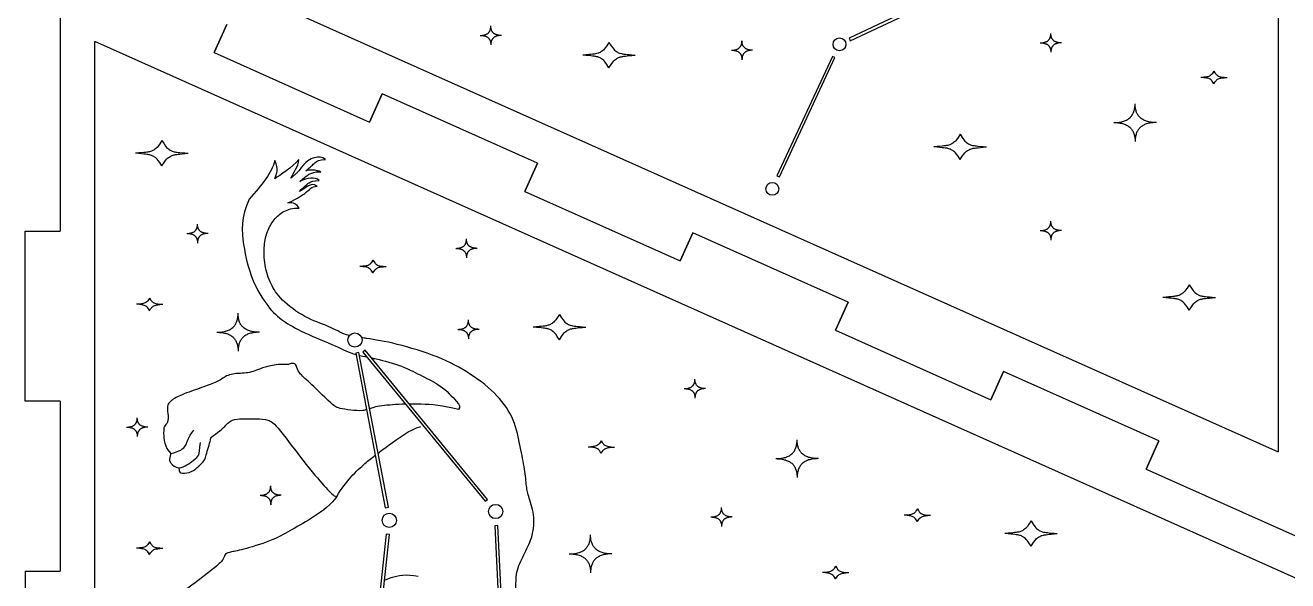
# Model space of a CAD drawing. Header units: millimetres. Extents: x -37.1 to 17.5, y -29.9 to 15.1.
# Drawn here: x -36.34 to -21.5, y -1.7 to 4.84 of the extents above; entities that cross this region are included whole.
import ezdxf

# ---------------------------------------------------------------- set-up
doc = ezdxf.new("R2010")
doc.units = ezdxf.units.MM
doc.header["$MEASUREMENT"] = 0
doc.layers.add('Layer 01', color=12, linetype='Continuous', true_color=0xc80000)
doc.layers.add('Layer 03', color=5, linetype='Continuous', true_color=0x0000ff)

msp = doc.modelspace()

# ---------------------------------------------------------------- linework, layer by layer
at = {"layer": 'Layer 01', "linetype": 'Continuous', "lineweight": 25}
for p, q in [((-21.613, 14.278), (-21.613, -0.179)), ((-36.265, 6.374), (-21.613, -0.179)), ((-35.925, 5.375), (-35.925, 2.418)), ((-33.969, 4.849), (-34.117, 4.518)), ((-34.117, 4.518), (-33.969, 4.849)), ((-20.867, -1.906), (-35.52, 4.647)), ((-35.52, -9.811), (-35.52, 4.647)), ((-34.117, 4.518), (-32.292, 3.701)), ((-34.117, 4.518), (-32.292, 3.701)), ((-32.292, 3.701), (-32.144, 4.032)), ((-32.144, 4.032), (-32.292, 3.701)), ((-30.318, 3.216), (-32.144, 4.032)), ((-30.318, 3.216), (-32.144, 4.032)), ((-30.318, 3.216), (-30.466, 2.885)), ((-30.466, 2.885), (-30.318, 3.216)), ((-30.466, 2.885), (-28.64, 2.068)), ((-30.466, 2.885), (-28.64, 2.068)), ((-36.337, 2.418), (-35.925, 2.418)), ((-36.337, 0.418), (-36.337, 2.418)), ((-28.64, 2.068), (-28.492, 2.399)), ((-28.492, 2.399), (-28.64, 2.068)), ((-26.666, 1.583), (-28.492, 2.399)), ((-26.666, 1.583), (-28.492, 2.399)), ((-26.666, 1.583), (-26.814, 1.252)), ((-26.814, 1.252), (-26.666, 1.583)), ((-26.814, 1.252), (-24.989, 0.435)), ((-26.814, 1.252), (-24.989, 0.435)), ((-24.989, 0.435), (-24.841, 0.766)), ((-24.841, 0.766), (-24.989, 0.435)), ((-23.015, -0.05), (-24.841, 0.766)), ((-23.015, -0.05), (-24.841, 0.766)), ((-35.925, 0.418), (-36.337, 0.418)), ((-35.925, 0.418), (-35.925, -1.582)), ((-23.015, -0.05), (-23.163, -0.381)), ((-23.163, -0.381), (-23.015, -0.05)), ((-23.163, -0.381), (-21.337, -1.198)), ((-23.163, -0.381), (-21.337, -1.198)), ((-36.337, -1.582), (-35.925, -1.582)), ((-36.337, -1.582), (-36.337, -3.582))]:
    msp.add_line(p, q, dxfattribs=at)
at = {"layer": 'Layer 01'}
for points in [[(-26.641, 4.656), (-25.833, 5.038), (-25.848, 5.068), (-26.655, 4.687)], [(-27.473, 3.056), (-26.821, 4.459), (-26.852, 4.473), (-27.504, 3.07)], [(-32.453, 0.981), (-32.106, -0.837), (-32.069, -0.83), (-32.416, 0.988)], [(-32.37, 0.993), (-30.932, -0.761), (-30.903, -0.738), (-32.341, 1.017)], [(-32.095, -1.147), (-32.5, -4.917), (-32.463, -4.921), (-32.058, -1.15)], [(-30.82, -1.048), (-30.676, -4.003), (-30.639, -4.001), (-30.783, -1.046)]]:
    msp.add_lwpolyline(points, close=True, dxfattribs=at)
for centre, radius in [((-26.768, 4.615), 0.0758), ((-27.558, 2.915), 0.0758), ((-32.463, 1.136), 0.0838), ((-30.809, -0.881), 0.0838), ((-32.059, -0.985), 0.0838)]:
    msp.add_circle(centre, radius, dxfattribs=at)
for points, degree in [([(-30.991, 4.72), (-30.866, 4.72), (-30.866, 4.832)], 2), ([(-30.741, 4.72), (-30.866, 4.72), (-30.866, 4.832)], 2), ([(-30.991, 4.72), (-30.866, 4.72), (-30.866, 4.609)], 2), ([(-30.741, 4.72), (-30.866, 4.72), (-30.866, 4.609)], 2), ([(-29.477, 4.638), (-29.517, 4.575), (-29.543, 4.544), (-29.585, 4.519), (-29.611, 4.507), (-29.673, 4.498), (-29.786, 4.489)], 3), ([(-29.477, 4.638), (-29.437, 4.575), (-29.411, 4.544), (-29.369, 4.519), (-29.343, 4.507), (-29.281, 4.498), (-29.168, 4.489)], 3), ([(-28.039, 4.546), (-27.914, 4.546), (-27.914, 4.657)], 2), ([(-27.789, 4.546), (-27.914, 4.546), (-27.914, 4.657)], 2), ([(-24.409, 4.633), (-24.284, 4.633), (-24.284, 4.744)], 2), ([(-24.409, 4.633), (-24.284, 4.633), (-24.284, 4.522)], 2), ([(-24.159, 4.633), (-24.284, 4.633), (-24.284, 4.744)], 2), ([(-24.159, 4.633), (-24.284, 4.633), (-24.284, 4.522)], 2), ([(-29.477, 4.34), (-29.517, 4.403), (-29.543, 4.433), (-29.585, 4.458), (-29.611, 4.47), (-29.673, 4.479), (-29.786, 4.489)], 3), ([(-29.477, 4.34), (-29.437, 4.403), (-29.411, 4.433), (-29.369, 4.458), (-29.343, 4.47), (-29.281, 4.479), (-29.168, 4.489)], 3), ([(-28.039, 4.546), (-27.914, 4.546), (-27.914, 4.434)], 2), ([(-27.789, 4.546), (-27.914, 4.546), (-27.914, 4.434)], 2), ([(-22.368, 4.3), (-22.388, 4.269), (-22.401, 4.253), (-22.422, 4.241), (-22.435, 4.235), (-22.466, 4.23), (-22.523, 4.226)], 3), ([(-22.368, 4.151), (-22.388, 4.183), (-22.401, 4.198), (-22.422, 4.21), (-22.435, 4.217), (-22.466, 4.221), (-22.523, 4.226)], 3), ([(-22.368, 4.3), (-22.348, 4.269), (-22.336, 4.253), (-22.314, 4.241), (-22.301, 4.235), (-22.27, 4.23), (-22.214, 4.226)], 3), ([(-22.368, 4.151), (-22.348, 4.183), (-22.336, 4.198), (-22.314, 4.21), (-22.301, 4.217), (-22.27, 4.221), (-22.214, 4.226)], 3), ([(-23.544, 3.695), (-23.294, 3.695), (-23.294, 3.917)], 2), ([(-23.044, 3.695), (-23.294, 3.695), (-23.294, 3.917)], 2), ([(-23.544, 3.695), (-23.294, 3.695), (-23.294, 3.472)], 2), ([(-23.044, 3.695), (-23.294, 3.695), (-23.294, 3.472)], 2), ([(-34.732, 3.483), (-34.772, 3.42), (-34.797, 3.389), (-34.84, 3.364), (-34.866, 3.352), (-34.928, 3.343), (-35.041, 3.334)], 3), ([(-34.732, 3.483), (-34.692, 3.42), (-34.666, 3.389), (-34.624, 3.364), (-34.598, 3.352), (-34.536, 3.343), (-34.423, 3.334)], 3), ([(-25.35, 3.557), (-25.39, 3.494), (-25.416, 3.464), (-25.458, 3.439), (-25.484, 3.427), (-25.546, 3.418), (-25.659, 3.408)], 3), ([(-25.35, 3.557), (-25.31, 3.494), (-25.285, 3.464), (-25.242, 3.439), (-25.216, 3.427), (-25.154, 3.418), (-25.041, 3.408)], 3), ([(-34.732, 3.185), (-34.772, 3.248), (-34.797, 3.278), (-34.84, 3.303), (-34.866, 3.315), (-34.928, 3.324), (-35.041, 3.334)], 3), ([(-34.732, 3.185), (-34.692, 3.248), (-34.666, 3.278), (-34.624, 3.303), (-34.598, 3.315), (-34.536, 3.324), (-34.423, 3.334)], 3), ([(-25.35, 3.259), (-25.39, 3.322), (-25.416, 3.353), (-25.458, 3.378), (-25.484, 3.39), (-25.546, 3.399), (-25.659, 3.408)], 3), ([(-25.35, 3.259), (-25.31, 3.322), (-25.285, 3.353), (-25.242, 3.378), (-25.216, 3.39), (-25.154, 3.399), (-25.041, 3.408)], 3), ([(-24.409, 2.425), (-24.284, 2.425), (-24.284, 2.536)], 2), ([(-24.159, 2.425), (-24.284, 2.425), (-24.284, 2.536)], 2), ([(-34.438, 2.39), (-34.313, 2.39), (-34.313, 2.501)], 2), ([(-34.438, 2.39), (-34.313, 2.39), (-34.313, 2.278)], 2), ([(-34.188, 2.39), (-34.313, 2.39), (-34.313, 2.501)], 2), ([(-34.188, 2.39), (-34.313, 2.39), (-34.313, 2.278)], 2), ([(-24.409, 2.425), (-24.284, 2.425), (-24.284, 2.313)], 2), ([(-24.159, 2.425), (-24.284, 2.425), (-24.284, 2.313)], 2), ([(-31.277, 2.215), (-31.152, 2.215), (-31.152, 2.327)], 2), ([(-31.027, 2.215), (-31.152, 2.215), (-31.152, 2.327)], 2), ([(-31.277, 2.215), (-31.152, 2.215), (-31.152, 2.104)], 2), ([(-31.027, 2.215), (-31.152, 2.215), (-31.152, 2.104)], 2), ([(-32.251, 2.076), (-32.271, 2.044), (-32.284, 2.029), (-32.305, 2.017), (-32.318, 2.01), (-32.349, 2.006), (-32.406, 2.001)], 3), ([(-32.251, 1.927), (-32.271, 1.958), (-32.284, 1.974), (-32.305, 1.986), (-32.318, 1.992), (-32.349, 1.997), (-32.406, 2.001)], 3), ([(-32.251, 2.076), (-32.231, 2.044), (-32.218, 2.029), (-32.197, 2.017), (-32.184, 2.01), (-32.153, 2.006), (-32.097, 2.001)], 3), ([(-32.251, 1.927), (-32.231, 1.958), (-32.218, 1.974), (-32.197, 1.986), (-32.184, 1.992), (-32.153, 1.997), (-32.097, 2.001)], 3), ([(-22.658, 1.786), (-22.698, 1.723), (-22.724, 1.693), (-22.766, 1.668), (-22.792, 1.655), (-22.854, 1.646), (-22.967, 1.637)], 3), ([(-22.658, 1.786), (-22.618, 1.723), (-22.592, 1.693), (-22.55, 1.668), (-22.524, 1.655), (-22.462, 1.646), (-22.349, 1.637)], 3), ([(-22.658, 1.488), (-22.698, 1.551), (-22.724, 1.582), (-22.766, 1.607), (-22.792, 1.619), (-22.854, 1.628), (-22.967, 1.637)], 3), ([(-22.658, 1.488), (-22.618, 1.551), (-22.592, 1.582), (-22.55, 1.607), (-22.524, 1.619), (-22.462, 1.628), (-22.349, 1.637)], 3), ([(-34.877, 1.631), (-34.897, 1.599), (-34.91, 1.584), (-34.931, 1.572), (-34.944, 1.566), (-34.975, 1.561), (-35.031, 1.557)], 3), ([(-34.877, 1.482), (-34.897, 1.514), (-34.91, 1.529), (-34.931, 1.541), (-34.944, 1.547), (-34.975, 1.552), (-35.031, 1.557)], 3), ([(-34.877, 1.631), (-34.857, 1.599), (-34.844, 1.584), (-34.823, 1.572), (-34.81, 1.566), (-34.779, 1.561), (-34.722, 1.557)], 3), ([(-34.877, 1.482), (-34.857, 1.514), (-34.844, 1.529), (-34.823, 1.541), (-34.81, 1.547), (-34.779, 1.552), (-34.722, 1.557)], 3), ([(-34.086, 1.228), (-33.836, 1.228), (-33.836, 1.451)], 2), ([(-33.586, 1.228), (-33.836, 1.228), (-33.836, 1.451)], 2), ([(-31.254, 1.262), (-31.129, 1.262), (-31.129, 1.374)], 2), ([(-31.004, 1.262), (-31.129, 1.262), (-31.129, 1.374)], 2), ([(-30.06, 1.437), (-30.1, 1.374), (-30.126, 1.344), (-30.168, 1.319), (-30.194, 1.307), (-30.256, 1.298), (-30.369, 1.289)], 3), ([(-30.06, 1.437), (-30.02, 1.374), (-29.995, 1.344), (-29.952, 1.319), (-29.926, 1.307), (-29.864, 1.298), (-29.751, 1.289)], 3), ([(-34.086, 1.228), (-33.836, 1.228), (-33.836, 1.006)], 2), ([(-33.586, 1.228), (-33.836, 1.228), (-33.836, 1.006)], 2), ([(-31.254, 1.262), (-31.129, 1.262), (-31.129, 1.151)], 2), ([(-31.004, 1.262), (-31.129, 1.262), (-31.129, 1.151)], 2), ([(-30.06, 1.14), (-30.1, 1.203), (-30.126, 1.233), (-30.168, 1.258), (-30.194, 1.27), (-30.256, 1.279), (-30.369, 1.289)], 3), ([(-30.06, 1.14), (-30.02, 1.203), (-29.995, 1.233), (-29.952, 1.258), (-29.926, 1.27), (-29.864, 1.279), (-29.751, 1.289)], 3), ([(-28.592, 0.565), (-28.467, 0.565), (-28.467, 0.676)], 2), ([(-28.342, 0.565), (-28.467, 0.565), (-28.467, 0.676)], 2), ([(-28.592, 0.565), (-28.467, 0.565), (-28.467, 0.454)], 2), ([(-28.342, 0.565), (-28.467, 0.565), (-28.467, 0.454)], 2), ([(-35.146, 0.112), (-35.021, 0.112), (-35.021, 0.223)], 2), ([(-34.896, 0.112), (-35.021, 0.112), (-35.021, 0.223)], 2), ([(-35.146, 0.112), (-35.021, 0.112), (-35.021, 0.001)], 2), ([(-34.896, 0.112), (-35.021, 0.112), (-35.021, 0.001)], 2), ([(-29.569, -0.048), (-29.589, -0.079), (-29.601, -0.094), (-29.622, -0.107), (-29.636, -0.113), (-29.667, -0.117), (-29.723, -0.122)], 3), ([(-29.569, -0.196), (-29.589, -0.165), (-29.601, -0.15), (-29.622, -0.137), (-29.636, -0.131), (-29.667, -0.127), (-29.723, -0.122)], 3), ([(-29.569, -0.048), (-29.549, -0.079), (-29.536, -0.094), (-29.515, -0.107), (-29.502, -0.113), (-29.471, -0.117), (-29.414, -0.122)], 3), ([(-29.569, -0.196), (-29.549, -0.165), (-29.536, -0.15), (-29.515, -0.137), (-29.502, -0.131), (-29.471, -0.127), (-29.414, -0.122)], 3), ([(-27.516, -0.259), (-27.266, -0.259), (-27.266, -0.036)], 2), ([(-27.016, -0.259), (-27.266, -0.259), (-27.266, -0.036)], 2), ([(-27.516, -0.259), (-27.266, -0.259), (-27.266, -0.481)], 2), ([(-27.016, -0.259), (-27.266, -0.259), (-27.266, -0.481)], 2), ([(-33.578, -0.69), (-33.453, -0.69), (-33.453, -0.579)], 2), ([(-33.328, -0.69), (-33.453, -0.69), (-33.453, -0.579)], 2), ([(-33.578, -0.69), (-33.453, -0.69), (-33.453, -0.801)], 2), ([(-33.328, -0.69), (-33.453, -0.69), (-33.453, -0.801)], 2), ([(-28.279, -0.945), (-28.154, -0.945), (-28.154, -0.834)], 2), ([(-28.029, -0.945), (-28.154, -0.945), (-28.154, -0.834)], 2), ([(-25.853, -0.851), (-25.873, -0.882), (-25.886, -0.898), (-25.907, -0.91), (-25.92, -0.916), (-25.951, -0.921), (-26.007, -0.925)], 3), ([(-25.853, -0.851), (-25.833, -0.882), (-25.82, -0.898), (-25.799, -0.91), (-25.786, -0.916), (-25.755, -0.921), (-25.698, -0.925)], 3), ([(-28.279, -0.945), (-28.154, -0.945), (-28.154, -1.057)], 2), ([(-28.029, -0.945), (-28.154, -0.945), (-28.154, -1.057)], 2), ([(-25.853, -1), (-25.873, -0.968), (-25.886, -0.953), (-25.907, -0.941), (-25.92, -0.934), (-25.951, -0.93), (-26.007, -0.925)], 3), ([(-25.853, -1), (-25.833, -0.968), (-25.82, -0.953), (-25.799, -0.941), (-25.786, -0.934), (-25.755, -0.93), (-25.698, -0.925)], 3), ([(-24.517, -0.991), (-24.557, -1.054), (-24.583, -1.085), (-24.625, -1.11), (-24.651, -1.122), (-24.713, -1.131), (-24.826, -1.14)], 3), ([(-24.517, -0.991), (-24.477, -1.054), (-24.452, -1.085), (-24.409, -1.11), (-24.383, -1.122), (-24.321, -1.131), (-24.208, -1.14)], 3), ([(-29.944, -1.379), (-29.694, -1.379), (-29.694, -1.156)], 2), ([(-29.444, -1.379), (-29.694, -1.379), (-29.694, -1.156)], 2), ([(-24.517, -1.289), (-24.557, -1.226), (-24.583, -1.196), (-24.625, -1.171), (-24.651, -1.158), (-24.713, -1.15), (-24.826, -1.14)], 3), ([(-24.517, -1.289), (-24.477, -1.226), (-24.452, -1.196), (-24.409, -1.171), (-24.383, -1.158), (-24.321, -1.15), (-24.208, -1.14)], 3), ([(-34.877, -1.238), (-34.897, -1.27), (-34.91, -1.285), (-34.931, -1.297), (-34.944, -1.304), (-34.975, -1.308), (-35.031, -1.313)], 3), ([(-34.877, -1.387), (-34.897, -1.356), (-34.91, -1.34), (-34.931, -1.328), (-34.944, -1.322), (-34.975, -1.317), (-35.031, -1.313)], 3), ([(-34.877, -1.238), (-34.857, -1.27), (-34.844, -1.285), (-34.823, -1.297), (-34.81, -1.304), (-34.779, -1.308), (-34.722, -1.313)], 3), ([(-34.877, -1.387), (-34.857, -1.356), (-34.844, -1.34), (-34.823, -1.328), (-34.81, -1.322), (-34.779, -1.317), (-34.722, -1.313)], 3), ([(-29.944, -1.379), (-29.694, -1.379), (-29.694, -1.601)], 2), ([(-29.444, -1.379), (-29.694, -1.379), (-29.694, -1.601)], 2), ([(-26.814, -1.525), (-26.834, -1.557), (-26.847, -1.572), (-26.868, -1.584), (-26.881, -1.591), (-26.912, -1.595), (-26.969, -1.6)], 3), ([(-26.814, -1.674), (-26.834, -1.643), (-26.847, -1.627), (-26.868, -1.615), (-26.881, -1.609), (-26.912, -1.604), (-26.969, -1.6)], 3), ([(-26.814, -1.525), (-26.794, -1.557), (-26.781, -1.572), (-26.76, -1.584), (-26.747, -1.591), (-26.716, -1.595), (-26.66, -1.6)], 3), ([(-26.814, -1.674), (-26.794, -1.643), (-26.781, -1.627), (-26.76, -1.615), (-26.747, -1.609), (-26.716, -1.604), (-26.66, -1.6)], 3)]:
    msp.add_open_spline(points, degree=degree, dxfattribs=at)
at = {"layer": 'Layer 03'}
for points, degree in [([(-32.808, 3.262), (-32.851, 3.293), (-32.929, 3.294), (-33.042, 3.243), (-33.118, 3.132)], 3), ([(-33.403, 3.249), (-33.437, 3.106), (-33.556, 2.965), (-33.706, 2.792)], 3), ([(-33.121, 3.261), (-33.201, 3.169), (-33.342, 3.076), (-33.406, 3.033)], 3), ([(-33.406, 3.033), (-33.376, 3.099), (-33.359, 3.141), (-33.403, 3.249)], 3), ([(-33.216, 3.04), (-33.181, 3.112), (-33.132, 3.172), (-33.121, 3.261)], 3), ([(-33.118, 3.132), (-33.124, 3.117), (-33.216, 3.04)], 2), ([(-33.111, 3), (-33.02, 3.083), (-32.978, 3.098), (-32.898, 3.123), (-32.865, 3.113)], 3), ([(-33.04, 3.127), (-32.984, 3.174), (-32.932, 3.228), (-32.885, 3.261), (-32.808, 3.262)], 3), ([(-32.865, 3.113), (-32.901, 3.141), (-33.019, 3.14), (-33.04, 3.127)], 3), ([(-33.115, 2.885), (-33.04, 2.96), (-33.003, 2.99), (-32.953, 3.011), (-32.883, 3.015)], 3), ([(-32.905, 2.946), (-32.953, 2.978), (-33.017, 2.953), (-33.055, 2.916), (-33.115, 2.885)], 3), ([(-32.883, 3.015), (-32.935, 3.058), (-33.02, 3.05), (-33.111, 3)], 3), ([(-33.25, 2.75), (-33.121, 2.813), (-33.042, 2.863), (-32.982, 2.928), (-32.945, 2.946), (-32.905, 2.946)], 3), ([(-33.12, 2.688), (-33.151, 2.735), (-33.18, 2.755), (-33.25, 2.75)], 3), ([(-32.41, 0.955), (-32.383, 0.948), (-32.354, 0.943), (-32.324, 0.937)], 3), ([(-34.626, -0.198), (-34.525, -0.175), (-34.428, -0.113), (-34.428, -0.009), (-34.355, 0.077)], 3), ([(-34.532, -0.368), (-34.462, -0.358), (-34.344, -0.264), (-34.289, -0.221), (-34.292, -0.158), (-34.276, -0.068)], 3), ([(-34.626, -0.198), (-34.653, -0.275), (-34.626, -0.314), (-34.579, -0.359), (-34.532, -0.368)], 3), ([(-32.676, -0.703), (-32.742, -0.799), (-32.942, -0.95), (-33.215, -1.097), (-33.396, -1.21), (-33.775, -1.332), (-33.929, -1.357), (-33.992, -1.375), (-34.001, -1.435), (-34.073, -1.516), (-34.389, -1.754), (-34.637, -1.942), (-34.803, -2.077), (-34.966, -2.24), (-35.028, -2.281), (-35.06, -2.506), (-35.041, -2.666), (-34.991, -2.754), (-34.938, -2.763)], 3)]:
    msp.add_open_spline(points, degree=degree, dxfattribs=at)
for points, knots in [([(-33.706, 2.792), (-33.804, 2.585), (-33.783, 2.242), (-33.68, 1.838), (-33.485, 1.513), (-33.31, 1.357), (-33.09, 1.232), (-32.651, 1.054), (-32.532, 0.989), (-32.455, 0.967), (-32.45, 0.965)], [0, 0, 0, 0, 2.188708, 4.377415, 6.566123, 8.754831, 10.943538, 13.132246, 15.320954, 15.48694, 15.48694, 15.48694, 15.48694]), ([(-32.529, 1.188), (-32.54, 1.191), (-32.62, 1.215), (-32.764, 1.303), (-33.052, 1.393), (-33.343, 1.616), (-33.455, 1.788), (-33.531, 2.014), (-33.533, 2.264), (-33.499, 2.412), (-33.416, 2.559), (-33.305, 2.658), (-33.198, 2.69), (-33.12, 2.688)], [43.074889, 43.074889, 43.074889, 43.074889, 43.332581, 45.065884, 46.799188, 48.532491, 50.265794, 51.999097, 53.7324, 55.465704, 57.199007, 58.93231, 60.665613, 60.665613, 60.665613, 60.665613]), ([(-30.498, -3.637), (-30.592, -3.437), (-30.652, -3.221), (-30.639, -3.07), (-30.652, -2.87), (-30.592, -2.716), (-30.639, -2.603), (-30.633, -2.422), (-30.611, -2.14), (-30.633, -2.027), (-30.583, -1.98), (-30.567, -1.805), (-30.576, -1.595), (-30.479, -1.388), (-30.379, -1.2), (-30.341, -0.953), (-30.423, -0.699), (-30.448, -0.599), (-30.463, -0.389), (-30.52, -0.129), (-30.582, 0.203), (-30.773, 0.485), (-31.093, 0.742), (-31.475, 0.945), (-31.992, 1.102), (-32.256, 1.146), (-32.365, 1.16), (-32.384, 1.163)], [0, 0, 0, 0, 1.733303, 3.466606, 5.19991, 6.933213, 8.666516, 10.399819, 12.133123, 13.866426, 15.599729, 17.333032, 19.066336, 20.799639, 22.532942, 24.266245, 25.999549, 27.732852, 29.466155, 31.199458, 32.932762, 34.666065, 36.399368, 38.132671, 39.865975, 41.599278, 41.975649, 41.975649, 41.975649, 41.975649]), ([(-32.266, 0.926), (-32.25, 0.922), (-32.138, 0.899), (-31.898, 0.834), (-31.665, 0.704), (-31.465, 0.62), (-31.236, 0.39), (-31.224, 0.351), (-31.245, 0.318)], [17.111793, 17.111793, 17.111793, 17.111793, 17.509661, 19.698369, 21.887076, 24.075784, 26.264492, 28.453199, 28.453199, 28.453199, 28.453199]), ([(-33.245, 0.85), (-33.427, 0.854), (-33.589, 0.792), (-33.732, 0.738), (-33.933, 0.749), (-34.042, 0.664), (-34.165, 0.61), (-34.421, 0.525), (-34.574, 0.459), (-34.617, 0.427), (-34.624, 0.421)], [0, 0, 0, 0, 1.191669, 2.383337, 3.575006, 4.766675, 5.958343, 7.150012, 8.34168, 8.632137, 8.632137, 8.632137, 8.632137]), ([(-32.326, 0.318), (-32.341, 0.313), (-32.395, 0.3), (-32.514, 0.312), (-32.65, 0.332), (-32.7, 0.355), (-32.742, 0.39), (-32.99, 0.633), (-33.121, 0.745), (-33.145, 0.807), (-33.164, 0.881), (-33.245, 0.85)], [4.912736, 4.912736, 4.912736, 4.912736, 5.407959, 6.759949, 8.111939, 9.463929, 10.815919, 12.167909, 13.519898, 14.871888, 16.223878, 16.223878, 16.223878, 16.223878]), ([(-34.624, 0.421), (-34.646, 0.402), (-34.668, 0.362), (-34.668, 0.309), (-34.649, 0.177), (-34.699, 0.131), (-34.718, 0.084), (-34.703, -0.128), (-34.626, -0.198)], [8.632137, 8.632137, 8.632137, 8.632137, 9.533349, 10.725018, 11.916686, 13.108355, 14.300024, 15.491692, 15.491692, 15.491692, 15.491692]), ([(-31.869, 0.382), (-31.923, 0.381), (-32.08, 0.373), (-32.212, 0.354), (-32.275, 0.334), (-32.29, 0.329)], [2.05208, 2.05208, 2.05208, 2.05208, 2.70398, 4.05597, 4.525787, 4.525787, 4.525787, 4.525787]), ([(-31.245, 0.318), (-31.435, 0.366), (-31.611, 0.382), (-31.778, 0.384), (-31.822, 0.383)], [0, 0, 0, 0, 1.35199, 1.864845, 1.864845, 1.864845, 1.864845]), ([(-34.148, -0.006), (-34.146, -0.003), (-34.128, 0.016), (-34.05, 0.058), (-33.934, 0.184), (-33.877, 0.212), (-33.605, 0.209), (-33.483, 0.206), (-33.382, 0.14), (-33.013, -0.371), (-32.784, -0.618), (-32.716, -0.703), (-32.676, -0.703)], [8.834022, 8.834022, 8.834022, 8.834022, 8.997972, 10.122719, 11.247465, 12.372212, 13.496958, 14.621705, 15.746451, 16.871198, 17.995944, 19.120691, 19.120691, 19.120691, 19.120691]), ([(-32.191, -0.193), (-32.151, -0.163), (-32.016, -0.066), (-31.821, 0.083), (-31.689, 0.121)], [4.818373, 4.818373, 4.818373, 4.818373, 6.201261, 9.301892, 9.301892, 9.301892, 9.301892]), ([(-34.532, -0.368), (-34.534, -0.419), (-34.499, -0.436), (-34.381, -0.423), (-34.292, -0.343), (-34.231, -0.283), (-34.217, -0.238), (-34.194, -0.151), (-34.161, -0.05), (-34.159, -0.02), (-34.148, -0.006)], [0, 0, 0, 0, 1.124747, 2.249493, 3.37424, 4.498986, 5.623733, 6.748479, 7.873226, 8.834022, 8.834022, 8.834022, 8.834022]), ([(-32.676, -0.703), (-32.567, -0.521), (-32.392, -0.351), (-32.263, -0.248), (-32.224, -0.218)], [0, 0, 0, 0, 3.100631, 4.437547, 4.437547, 4.437547, 4.437547]), ([(-32.116, -1.688), (-32.09, -1.678), (-31.984, -1.639), (-31.865, -1.61), (-31.721, -1.643)], [25.01701, 25.01701, 25.01701, 25.01701, 25.444394, 26.716614, 26.716614, 26.716614, 26.716614])]:
    msp.add_open_spline(points, degree=3, knots=knots, dxfattribs=at)

doc.saveas('drawing.dxf')
